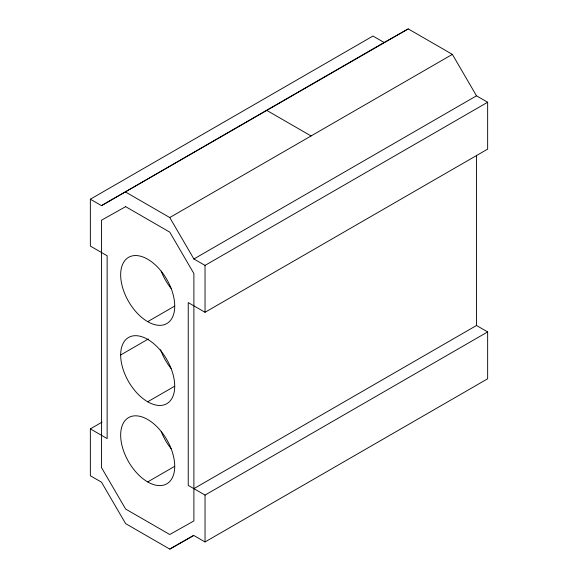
<?xml version="1.0" encoding="UTF-8"?>
<svg xmlns="http://www.w3.org/2000/svg" width="578" height="578" viewBox="0 0 578 578"><rect width="100%" height="100%" fill="white"/><g stroke="black" fill="none" stroke-linecap="round" stroke-linejoin="round"><path stroke-width="0.87" d="M90.356 428.883L107.147 438.572L107.147 255.772L90.356 246.076L90.356 199.208L372.969 36.046L384.11 42.476L408.241 28.9L452.372 54.375L476.503 95.818L487.644 102.248L487.644 149.117L205.031 312.286L188.24 302.59L188.24 485.39L205.031 495.086L487.644 331.924L487.644 378.792L205.031 541.954L193.89 535.524L169.759 549.1L125.628 523.625L101.497 482.182L90.356 475.752L90.356 428.883L102.068 422.121M90.356 199.208L101.497 205.638L384.11 42.476M101.497 205.638L408.241 28.9M125.628 192.062L169.759 217.545L452.372 54.375M169.759 217.545L193.89 258.98L476.503 95.818M193.89 258.98L205.031 265.41L487.644 102.248M147.693 321.657L174.607 306.123M120.665 354.979A38.22 22.065 60 0 1 161.211 351.359A38.22 22.065 60 0 1 161.211 405.409A38.22 22.065 60 0 1 120.665 354.979L148.344 338.997M147.693 401.789L174.607 386.256M147.693 481.922L174.607 466.388M193.89 488.656L476.503 325.493L487.644 331.924M169.759 549.1L193.182 535.575M266.935 110.485L311.065 135.96M476.503 155.294L476.503 325.493M205.031 265.41L205.031 312.286M205.031 495.086L205.031 541.954M161.211 431.491A38.22 22.065 60 0 0 120.665 435.111A38.22 22.065 60 0 0 161.211 485.549A38.22 22.065 60 0 0 161.211 431.491A38.22 22.065 60 0 0 171.088 448.636M161.211 271.219A38.22 22.065 60 0 0 120.665 274.846A38.22 22.065 60 0 0 161.211 325.277A38.22 22.065 60 0 0 161.211 271.219A38.22 22.065 60 0 0 171.088 288.364M171.088 368.504A38.22 22.065 60 0 1 160.583 349.719M125.628 206.649L101.497 220.218L101.497 467.602L125.628 509.037L169.759 534.513L193.89 520.944L193.89 273.567L169.759 232.132L125.628 206.649"/></g></svg>
